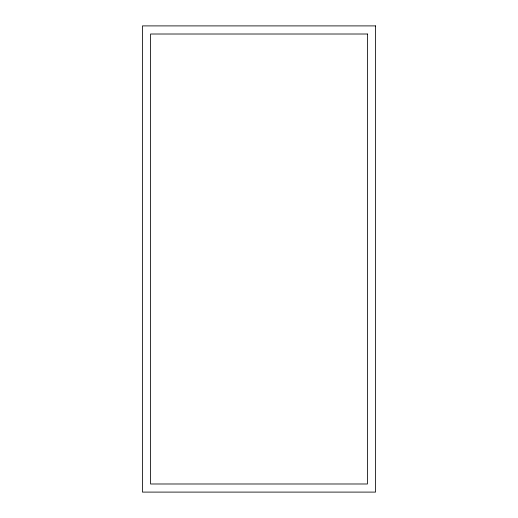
<?xml version="1.0" encoding="UTF-8"?>
<svg xmlns="http://www.w3.org/2000/svg" width="518" height="518" viewBox="0 0 518 518"><rect width="100%" height="100%" fill="white"/><g stroke="black" fill="none" stroke-linecap="round" stroke-linejoin="round"><path stroke-width="0.78" d="M375.55 25.9L142.45 25.9L142.45 492.1L375.55 492.1L375.55 25.9M367.437 34.013L150.563 34.013L150.563 483.987L367.437 483.987L367.437 34.013"/></g></svg>
